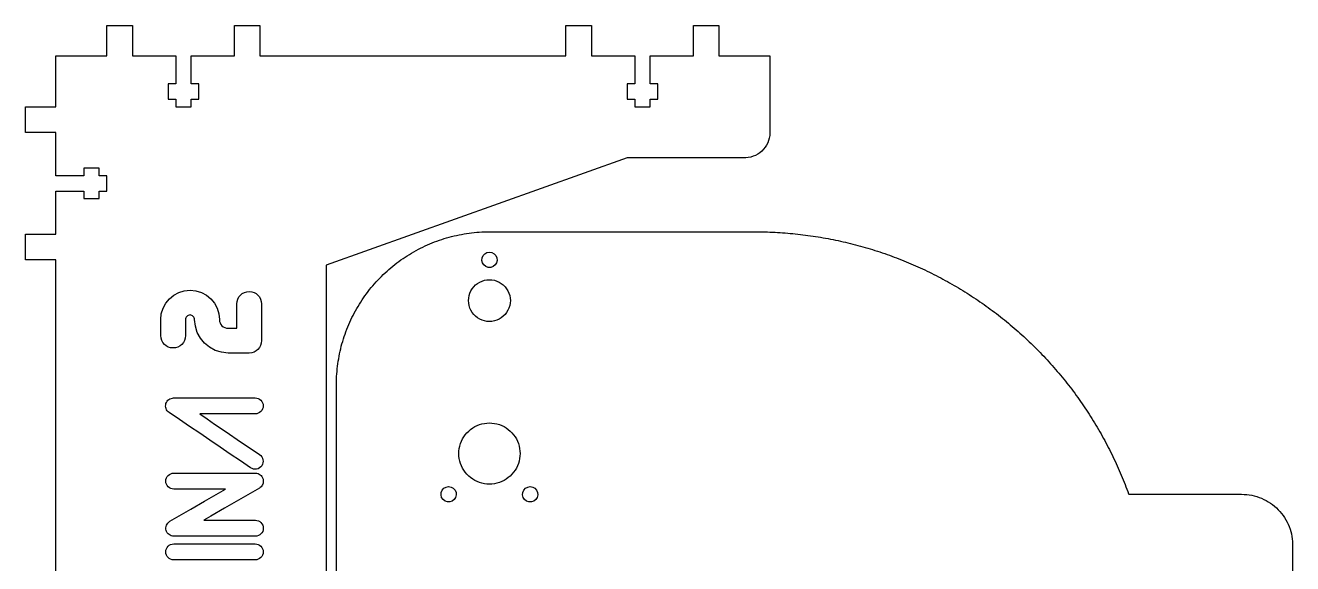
# Model space of a CAD drawing. Extents: x 3 to 1396, y 3 to 487.
# Drawn here: x 1148 to 1396.5, y 381.9 to 487.5 of the extents above; entities that cross this region are included whole.
import ezdxf

# ---------------------------------------------------------------- set-up
doc = ezdxf.new("R2010")
doc.units = 0
doc.layers.add('Layer_1', color=7, linetype='CONTINUOUS')

msp = doc.modelspace()

# ---------------------------------------------------------------- linework, layer by layer
at = {"layer": 'Layer_1', "color": 7}
for points in [[(1153.962076, 354.959528), (1153.962076, 441.459527), (1147.962088, 441.459527), (1147.962088, 446.459528), (1153.962076, 446.459528), (1153.962076, 454.959528), (1159.462079, 454.959528), (1159.462079, 453.459528), (1162.462073, 453.459528), (1162.462073, 454.959528), (1163.962084, 454.959528), (1163.962084, 457.959528), (1162.462073, 457.959528), (1162.462073, 459.459528), (1159.462079, 459.459528), (1159.462079, 457.959528), (1153.962076, 457.959528), (1153.962076, 466.459528), (1147.962088, 466.459528), (1147.962088, 471.459529), (1153.962076, 471.459529), (1153.962076, 481.459529), (1163.962084, 481.459529), (1163.962084, 487.459528), (1168.962074, 487.459528), (1168.962074, 481.459529), (1177.462071, 481.459529), (1177.462071, 475.959528), (1175.962088, 475.959528), (1175.962088, 472.959529), (1177.462071, 472.959529), (1177.462071, 471.459529), (1180.462093, 471.459529), (1180.462093, 472.959529), (1181.962076, 472.959529), (1181.962076, 475.959528), (1180.462093, 475.959528), (1180.462093, 481.459529), (1188.96209, 481.459529), (1188.96209, 487.459528), (1193.96208, 487.459528), (1193.96208, 481.459529), (1253.962073, 481.459529), (1253.962073, 487.459528), (1258.962091, 487.459528), (1258.962091, 481.459529), (1267.462088, 481.459529), (1267.462088, 475.959528), (1265.962077, 475.959528), (1265.962077, 472.959529), (1267.462088, 472.959529), (1267.462088, 471.459529), (1270.462082, 471.459529), (1270.462082, 472.959529), (1271.962094, 472.959529), (1271.962094, 475.959528), (1270.462082, 475.959528), (1270.462082, 481.459529), (1278.96208, 481.459529), (1278.96208, 487.459528), (1283.96207, 487.459528), (1283.96207, 481.459529), (1293.962078, 481.459529), (1293.962078, 466.459528), (1293.962078, 466.459528), (1293.962078, 466.334529), (1293.922087, 465.837527), (1293.842077, 465.346528), (1293.702095, 464.867529), (1293.522093, 464.403527), (1293.292082, 463.959527), (1293.02208, 463.540529), (1292.712087, 463.151528), (1292.362075, 462.794528), (1291.982091, 462.473528), (1291.572079, 462.193527), (1291.132094, 461.954527), (1290.672072, 461.761527), (1290.192097, 461.614528), (1289.712093, 461.515528), (1289.21208, 461.465529), (1288.962088, 461.465529), (1288.962088, 461.459518), (1265.962077, 461.459529), (1206.962082, 440.388527), (1206.962082, 239.530529)], [(1208.982088, 418.084528), (1209.002126, 418.583528), (1209.042088, 419.082528), (1209.082079, 419.581528), (1209.12207, 420.078527), (1209.182071, 420.575528), (1209.242071, 421.071528), (1209.322081, 421.566529), (1209.402091, 422.059529), (1209.492092, 422.551527), (1209.582092, 423.041527), (1209.692074, 423.530528), (1209.802085, 424.017527), (1209.922086, 424.502529), (1210.052077, 424.985527), (1210.192088, 425.465528), (1210.342089, 425.944527), (1210.49209, 426.420528), (1210.652082, 426.893527), (1210.822092, 427.363529), (1211.002094, 427.831529), (1211.182095, 428.295528), (1211.382078, 428.756527), (1211.582088, 429.214528), (1211.79209, 429.669527), (1212.002092, 430.120527), (1212.222084, 430.568529), (1212.462086, 431.011528), (1212.692097, 431.451529), (1212.942089, 431.887528), (1213.192082, 432.318527), (1213.452093, 432.746528), (1213.722095, 433.169528), (1213.992097, 433.587528), (1214.27209, 434.001528), (1214.562073, 434.410527), (1214.852084, 434.814528), (1215.152087, 435.214528), (1215.46208, 435.608527), (1215.782091, 435.997528), (1216.092084, 436.381528), (1216.422087, 436.759528), (1216.76208, 437.132527), (1217.092082, 437.499529), (1217.442094, 437.861527), (1217.792078, 438.216528), (1218.152081, 438.566529), (1218.512083, 438.910527), (1218.882077, 439.248527), (1219.25207, 439.579529), (1219.632082, 439.905527), (1220.022085, 440.223529), (1220.412088, 440.536528), (1220.812082, 440.842527), (1221.212075, 441.141527), (1221.612097, 441.434528), (1222.022081, 441.719527), (1222.442084, 441.998529), (1222.862087, 442.270529), (1223.28209, 442.535527), (1223.712084, 442.793529), (1224.142078, 443.043527), (1224.582091, 443.287528), (1225.022075, 443.523528), (1225.462088, 443.751527), (1225.912091, 443.973529), (1226.362094, 444.186527), (1226.822088, 444.392527), (1227.282082, 444.591527), (1227.742076, 444.782527), (1228.212089, 444.965528), (1228.672083, 445.140529), (1229.142096, 445.308527), (1229.622072, 445.467528), (1230.092084, 445.619528), (1230.572088, 445.763529), (1231.062082, 445.899529), (1231.542086, 446.026529), (1232.022089, 446.146527), (1232.512084, 446.258527), (1233.002078, 446.361526), (1233.492072, 446.456528), (1233.982094, 446.543529), (1234.482079, 446.622528), (1234.972074, 446.693527), (1235.472087, 446.755528), (1235.972072, 446.809529), (1236.462094, 446.855528), (1236.962079, 446.892528), (1237.462092, 446.922528), (1237.962077, 446.942537), (1238.46209, 446.955539), (1238.962075, 446.959536), (1290.962084, 446.959527), (1291.462097, 446.957552), (1291.962082, 446.953521), (1292.462095, 446.94554), (1292.96208, 446.933534), (1293.462093, 446.919531), (1293.962078, 446.901522), (1294.462091, 446.881518), (1294.962076, 446.857541), (1295.45207, 446.829533), (1295.952083, 446.799527), (1296.452096, 446.765528), (1296.952081, 446.729527), (1297.452094, 446.689528), (1297.952079, 446.646529), (1298.442073, 446.599527), (1298.942086, 446.550528), (1299.442071, 446.497527), (1299.932094, 446.441528), (1300.432079, 446.382529), (1300.922073, 446.320528), (1301.422086, 446.255527), (1301.91208, 446.186529), (1302.412093, 446.114528), (1302.902088, 446.039528), (1303.402072, 445.961527), (1303.892095, 445.880527), (1304.382089, 445.796529), (1304.872083, 445.708529), (1305.362078, 445.617527), (1305.852072, 445.524529), (1306.342094, 445.427529), (1306.842079, 445.326527), (1307.322083, 445.223527), (1307.812077, 445.117528), (1308.302071, 445.007529), (1308.792094, 444.895529), (1309.272097, 444.779527), (1309.762091, 444.660528), (1310.242095, 444.538529), (1310.732089, 444.413527), (1311.212093, 444.285528), (1311.692096, 444.154529), (1312.172072, 444.019528), (1312.652075, 443.882529), (1313.132079, 443.742527), (1313.612082, 443.598529), (1314.092086, 443.451528), (1314.56207, 443.302528), (1315.042074, 443.149527), (1315.512087, 442.993529), (1315.99209, 442.835527), (1316.462075, 442.673528), (1316.932088, 442.508527), (1317.402073, 442.340529), (1317.872086, 442.169527), (1318.34207, 441.995529), (1318.812083, 441.818528), (1319.272077, 441.639528), (1319.74209, 441.456527), (1320.202084, 441.270528), (1320.662078, 441.081527), (1321.132091, 440.889528), (1321.592085, 440.695529), (1322.052079, 440.497527), (1322.502082, 440.297528), (1322.962076, 440.093529), (1323.41208, 439.887527), (1323.872074, 439.677528), (1324.322077, 439.465528), (1324.77208, 439.250528), (1325.222084, 439.032529), (1325.672087, 438.811529), (1326.112071, 438.587529), (1326.562075, 438.361528), (1327.002087, 438.131529), (1327.452091, 437.899528), (1327.892075, 437.664527), (1328.332088, 437.426529), (1328.762082, 437.185528), (1329.202094, 436.942529), (1329.632088, 436.696527), (1330.072072, 436.446529), (1330.502094, 436.195529), (1330.932088, 435.940527), (1331.362082, 435.683527), (1331.782085, 435.422528), (1332.212079, 435.160527), (1332.632082, 434.894527), (1333.052085, 434.626529), (1333.472088, 434.355528), (1333.892091, 434.081527), (1334.312094, 433.805528), (1334.722079, 433.526528), (1335.132091, 433.244529), (1335.552094, 432.960529), (1335.952088, 432.673529), (1336.362072, 432.384527), (1336.772084, 432.092529), (1337.172078, 431.797528), (1337.572072, 431.500528), (1337.972093, 431.200529), (1338.372087, 430.898529), (1338.77208, 430.593528), (1339.162083, 430.285528), (1339.552086, 429.975526), (1339.942089, 429.663527), (1340.332092, 429.348527), (1340.712076, 429.030528), (1341.102079, 428.710527), (1341.482091, 428.388529), (1341.862075, 428.063527), (1342.242087, 427.736528), (1342.612081, 427.407527), (1342.992093, 427.074528), (1343.362086, 426.740529), (1343.73208, 426.403527), (1344.092082, 426.064528), (1344.462076, 425.723527), (1344.822078, 425.379529), (1345.182081, 425.033527), (1345.542084, 424.684529), (1345.892096, 424.334528), (1346.25207, 423.981527), (1346.602082, 423.625526), (1346.952094, 423.268529), (1347.292087, 422.908527), (1347.642071, 422.546529), (1347.982092, 422.182527), (1348.322085, 421.816527), (1348.662078, 421.448529), (1348.992081, 421.077528), (1349.332074, 420.704529), (1349.652086, 420.329527), (1349.982088, 419.952528), (1350.312091, 419.573527), (1350.632074, 419.192527), (1350.952086, 418.809528), (1351.27207, 418.424527), (1351.582091, 418.036527), (1351.902074, 417.647529), (1352.212095, 417.256527), (1352.522088, 416.862528), (1352.82209, 416.467527), (1353.132083, 416.070528), (1353.432086, 415.671528), (1353.722097, 415.270527), (1354.022071, 414.867527), (1354.312083, 414.462527), (1354.602094, 414.055529), (1354.892078, 413.647529), (1355.17207, 413.236529), (1355.462082, 412.824529), (1355.742074, 412.410529), (1356.012076, 411.994528), (1356.292069, 411.577528), (1356.562071, 411.158529), (1356.832073, 410.737527), (1357.092084, 410.314527), (1357.362086, 409.889528), (1357.62207, 409.463528), (1357.882081, 409.036528), (1358.132073, 408.606529), (1358.382094, 408.175528), (1358.632086, 407.742528), (1358.882079, 407.308527), (1359.132071, 406.872527), (1359.372073, 406.435529), (1359.612075, 405.996529), (1359.842086, 405.556528), (1360.082088, 405.114529), (1360.312071, 404.670528), (1360.532091, 404.226528), (1360.762074, 403.779527), (1360.982094, 403.331528), (1361.202087, 402.882529), (1361.412088, 402.432528), (1361.63208, 401.980527), (1361.842082, 401.527526), (1362.042093, 401.072528), (1362.252094, 400.616527), (1362.452077, 400.159528), (1362.652088, 399.700527), (1362.84208, 399.240527), (1363.042091, 398.779529), (1363.222092, 398.317528), (1363.412084, 397.854528), (1363.592086, 397.389528), (1363.782078, 396.923528), (1363.952088, 396.456527), (1364.13209, 395.988529), (1364.302072, 395.519529), (1364.32211, 395.459529), (1386.462076, 395.459529), (1386.962089, 395.447534), (1387.462074, 395.409527), (1387.952097, 395.347529), (1388.442091, 395.261527), (1388.932085, 395.150529), (1389.412089, 395.015528), (1389.882073, 394.856527), (1390.342096, 394.674527), (1390.80209, 394.469527), (1391.242074, 394.241528), (1391.672096, 393.992529), (1392.092071, 393.721528), (1392.502083, 393.430529), (1392.892086, 393.119528), (1393.26208, 392.790528), (1393.622082, 392.441529), (1393.962075, 392.076528), (1394.282087, 391.694529), (1394.582089, 391.296528), (1394.862082, 390.884529), (1395.122093, 390.459527), (1395.362095, 390.021527), (1395.582087, 389.572528), (1395.772079, 389.112529), (1395.94209, 388.644528), (1396.092091, 388.167527), (1396.212092, 387.684529), (1396.312083, 387.195528), (1396.382074, 386.702529), (1396.432084, 386.206529), (1396.462084, 385.708528), (1396.462084, 385.459529), (1396.462084, 385.459529), (1396.462084, 74.45953)], [(1237.472083, 441.335527), (1237.512074, 441.827528), (1237.702094, 442.279529), (1238.042087, 442.643528), (1238.472081, 442.878529), (1238.962075, 442.95953), (1239.452069, 442.878529), (1239.882091, 442.643528), (1240.222084, 442.279529), (1240.412076, 441.827528), (1240.462086, 441.335527), (1240.332094, 440.856528), (1240.062092, 440.443527), (1239.67209, 440.140527), (1239.212096, 439.979528), (1238.712082, 439.979528), (1238.252088, 440.140527), (1237.862086, 440.443527), (1237.592084, 440.856528), (1237.472083, 441.335527)], [(1234.862092, 433.459529), (1234.892092, 433.953528), (1234.982092, 434.440528), (1235.132094, 434.913529), (1235.332076, 435.364529), (1235.592088, 435.788528), (1235.89209, 436.178528), (1236.242074, 436.528529), (1236.632076, 436.833526), (1237.06207, 437.089527), (1237.512074, 437.293529), (1237.982086, 437.440527), (1238.472081, 437.529529), (1238.962075, 437.559529), (1239.452069, 437.529529), (1239.942092, 437.440527), (1240.412076, 437.293529), (1240.86208, 437.089527), (1241.292073, 436.833526), (1241.682076, 436.528529), (1242.032088, 436.178528), (1242.33209, 435.788528), (1242.592074, 435.364529), (1242.792084, 434.913529), (1242.942086, 434.440528), (1243.032086, 433.953528), (1243.062086, 433.459529), (1243.032086, 432.965527), (1242.942086, 432.478527), (1242.792084, 432.005528), (1242.592074, 431.554529), (1242.33209, 431.130529), (1242.032088, 430.740529), (1241.682076, 430.390529), (1241.292073, 430.085528), (1240.86208, 429.829527), (1240.412076, 429.625529), (1239.942092, 429.478527), (1239.452069, 429.389529), (1238.962075, 429.359528), (1238.472081, 429.389529), (1237.982086, 429.478527), (1237.512074, 429.625529), (1237.06207, 429.829527), (1236.632076, 430.085528), (1236.242074, 430.390529), (1235.89209, 430.740529), (1235.592088, 431.130529), (1235.332076, 431.554529), (1235.132094, 432.005528), (1234.982092, 432.478527), (1234.892092, 432.965527), (1234.862092, 433.459529)], [(1174.512087, 426.597527), (1174.512087, 429.732527), (1174.622097, 430.894527), (1174.96209, 431.975528), (1175.492075, 432.952528), (1176.20209, 433.803527), (1177.052087, 434.504527), (1178.032075, 435.033527), (1179.102092, 435.367529), (1180.262082, 435.484527), (1181.422072, 435.367529), (1182.50208, 435.033527), (1183.482097, 434.504527), (1184.332094, 433.803527), (1185.032089, 432.952528), (1185.562074, 431.975528), (1185.892077, 430.894527), (1186.012078, 429.732527), (1186.042078, 429.391527), (1186.142069, 429.072528), (1186.302089, 428.781529), (1186.512091, 428.528528), (1186.772074, 428.317527), (1187.062086, 428.158529), (1187.382069, 428.058529), (1187.72209, 428.022529), (1189.432075, 428.022529), (1189.432075, 432.815529), (1189.482085, 433.307527), (1189.622095, 433.764529), (1189.842087, 434.178527), (1190.14209, 434.538529), (1190.502092, 434.835529), (1190.912076, 435.060527), (1191.37207, 435.201528), (1191.862093, 435.251527), (1192.352087, 435.201528), (1192.80209, 435.060527), (1193.212075, 434.835529), (1193.562087, 434.538529), (1193.862089, 434.178527), (1194.082081, 433.764529), (1194.222092, 433.307527), (1194.272073, 432.815529), (1194.272073, 425.613528), (1194.222092, 425.121527), (1194.082081, 424.664528), (1193.862089, 424.250527), (1193.562087, 423.890527), (1193.212075, 423.593528), (1192.80209, 423.369528), (1192.352087, 423.227528), (1191.862093, 423.178529), (1187.72209, 423.178529), (1186.402081, 423.312528), (1185.172072, 423.695529), (1184.062092, 424.302527), (1183.092094, 425.104529), (1182.292078, 426.076528), (1181.682083, 427.189527), (1181.302071, 428.417527), (1181.162089, 429.732527), (1181.142051, 429.913528), (1181.09207, 430.082528), (1181.012088, 430.236528), (1180.892087, 430.370528), (1180.762095, 430.482527), (1180.612094, 430.567527), (1180.442084, 430.620528), (1180.262082, 430.639522), (1180.082081, 430.620534), (1179.91207, 430.567527), (1179.752078, 430.482527), (1179.622087, 430.370528), (1179.512077, 430.236528), (1179.422076, 430.082528), (1179.372094, 429.913528), (1179.352057, 429.732527), (1179.352085, 426.597527), (1179.302075, 426.106528), (1179.162093, 425.649528), (1178.942072, 425.235528), (1178.652089, 424.875528), (1178.302077, 424.577527), (1177.892093, 424.353527), (1177.432071, 424.211527), (1176.942076, 424.162528), (1176.452082, 424.211527), (1175.992088, 424.353527), (1175.582076, 424.577527), (1175.222073, 424.875528), (1174.922071, 425.235528), (1174.702079, 425.649528), (1174.562096, 426.106528), (1174.512087, 426.597527)], [(1208.962078, 88.959543), (1208.982116, 88.959543), (1208.982088, 89.200533), (1209.09207, 89.668514), (1209.31209, 90.095516), (1209.632074, 90.456535), (1210.032096, 90.730516), (1210.482071, 90.901543), (1210.962074, 90.959539), (1335.462094, 90.959539), (1335.462094, 368.959528), (1210.962074, 368.959528), (1210.482071, 369.017527), (1210.032096, 369.188529), (1209.632074, 369.462527), (1209.31209, 369.823529), (1209.09207, 370.250528), (1208.982088, 370.718529), (1208.982088, 370.959527), (1208.96205, 370.959527), (1208.962078, 417.084527), (1208.971956, 417.584529)], [(1208.972069, 417.584529), (1208.981947, 418.084528)], [(1175.482084, 413.015529), (1175.542085, 413.262527), (1175.632086, 413.496529), (1175.762077, 413.709527), (1175.922097, 413.897527), (1176.112089, 414.057527), (1176.322091, 414.187527), (1176.552074, 414.284527), (1176.792075, 414.343528), (1177.042096, 414.364526), (1193.022083, 414.364528), (1193.342094, 414.332527), (1193.632078, 414.241528), (1193.90208, 414.097529), (1194.142082, 413.907529), (1194.332074, 413.677529), (1194.472084, 413.413527), (1194.572075, 413.122528), (1194.602076, 412.811527), (1194.572075, 412.492529), (1194.472084, 412.195526), (1194.332074, 411.927528), (1194.142082, 411.693529), (1193.90208, 411.501528), (1193.632078, 411.356528), (1193.342094, 411.265528), (1193.022083, 411.233527), (1182.152096, 411.233527), (1183.622079, 410.234528), (1185.082071, 409.235529), (1186.552082, 408.237529), (1188.022093, 407.238527), (1189.492075, 406.239528), (1190.962086, 405.24053), (1192.432097, 404.242527), (1193.892089, 403.243528), (1194.142082, 403.042529), (1194.342092, 402.804528), (1194.472084, 402.536527), (1194.562085, 402.247529), (1194.592085, 401.947527), (1194.562085, 401.644527), (1194.472084, 401.346529), (1194.322083, 401.064527), (1194.112081, 400.817529), (1193.87208, 400.624528), (1193.602078, 400.485528), (1193.312094, 400.400528), (1193.012092, 400.372532), (1192.71209, 400.402527), (1192.422078, 400.490529), (1192.142086, 400.638526), (1190.14209, 401.997528), (1188.152084, 403.356527), (1186.152088, 404.715528), (1184.152092, 406.073528), (1182.152096, 407.432527), (1180.162091, 408.791529), (1178.162095, 410.150527), (1176.162071, 411.509529), (1175.962088, 411.665527), (1175.792077, 411.849528), (1175.662086, 412.057528), (1175.562094, 412.282527), (1175.492075, 412.520528), (1175.472037, 412.766527)], [(1175.472094, 412.766527), (1175.481972, 413.015529)], [(1232.962087, 403.459529), (1232.982125, 403.954528), (1233.042097, 404.447527), (1233.142088, 404.932529), (1233.292089, 405.407529), (1233.472091, 405.869527), (1233.682092, 406.315528), (1233.942075, 406.741528), (1234.232087, 407.144528), (1234.55207, 407.523527), (1234.902082, 407.873527), (1235.282095, 408.194527), (1235.682088, 408.482529), (1236.102091, 408.736529), (1236.552095, 408.954529), (1237.012089, 409.134527), (1237.492092, 409.275528), (1237.972096, 409.377529), (1238.472081, 409.439528), (1238.962075, 409.459537), (1239.462088, 409.439519), (1239.952082, 409.377529), (1240.432086, 409.275528), (1240.912089, 409.134527), (1241.372083, 408.954529), (1241.822087, 408.736529), (1242.24209, 408.482529), (1242.642083, 408.194527), (1243.022096, 407.873527), (1243.372079, 407.523527), (1243.702082, 407.144528), (1243.982074, 406.741528), (1244.242086, 406.315528), (1244.462078, 405.869527), (1244.632089, 405.407529), (1244.78209, 404.932529), (1244.882081, 404.447527), (1244.942082, 403.954528), (1244.962119, 403.459529), (1244.942053, 402.964529), (1244.882081, 402.471529), (1244.78209, 401.986527), (1244.632089, 401.511527), (1244.462078, 401.049527), (1244.242086, 400.603528), (1243.982074, 400.177528), (1243.702082, 399.774529), (1243.372079, 399.395527), (1243.022096, 399.045529), (1242.642083, 398.724529), (1242.24209, 398.436527), (1241.822087, 398.182527), (1241.372083, 397.964527), (1240.912089, 397.784529), (1240.432086, 397.643528), (1239.952082, 397.541527), (1239.462088, 397.479528), (1238.962075, 397.459519), (1238.472081, 397.479537), (1237.972096, 397.541527), (1237.492092, 397.643528), (1237.012089, 397.784529), (1236.552095, 397.964527), (1236.102091, 398.182527), (1235.682088, 398.436527), (1235.282095, 398.724529), (1234.902082, 399.045529), (1234.55207, 399.395527), (1234.232087, 399.774529), (1233.942075, 400.177528), (1233.682092, 400.603528), (1233.472091, 401.049527), (1233.292089, 401.511527), (1233.142088, 401.986527), (1233.042097, 402.471529), (1232.982096, 402.964529), (1232.962059, 403.459529)], [(1175.512085, 398.059529), (1175.542085, 398.370527), (1175.632086, 398.661529), (1175.782087, 398.924529), (1175.972079, 399.155528), (1176.21208, 399.345528), (1176.472092, 399.489529), (1176.772094, 399.580529), (1177.092078, 399.612527), (1193.072092, 399.612527), (1193.332076, 399.590514), (1193.582096, 399.527528), (1193.812079, 399.425527), (1194.022081, 399.289527), (1194.202082, 399.121528), (1194.362074, 398.924529), (1194.492094, 398.702527), (1194.572075, 398.459528), (1194.592113, 398.403527), (1194.601963, 398.350528)], [(1194.612094, 397.853527), (1194.572075, 397.653527), (1194.512075, 397.459527), (1194.422074, 397.275527), (1194.312092, 397.103527), (1194.182072, 396.945527), (1194.022081, 396.804529), (1193.85207, 396.681528), (1191.122078, 395.103528), (1189.762077, 394.314528), (1187.042076, 392.736527), (1184.312084, 391.158527), (1182.952083, 390.369529), (1193.072092, 390.369529), (1193.382085, 390.337528), (1193.672097, 390.245529), (1193.942071, 390.100529), (1194.162091, 389.908528), (1194.352083, 389.675528), (1194.502084, 389.407527), (1194.592085, 389.110528), (1194.622085, 388.791529), (1194.592085, 388.479527), (1194.502084, 388.188527), (1194.352083, 387.925527), (1194.162091, 387.694528), (1193.942071, 387.504528), (1193.672097, 387.360527), (1193.382085, 387.269527), (1193.072092, 387.238528), (1177.092078, 387.238528), (1176.832094, 387.259525), (1176.582074, 387.323528), (1176.352091, 387.424529), (1176.142089, 387.560529), (1175.952069, 387.728528), (1175.792077, 387.925527), (1175.652095, 388.146527), (1175.562094, 388.390528), (1175.522075, 388.645527), (1175.522075, 388.901528), (1175.562094, 389.151529), (1175.632086, 389.392527), (1175.752086, 389.619527), (1175.902088, 389.827527), (1176.082089, 390.012527), (1176.29209, 390.169527), (1180.382083, 392.536528), (1183.112075, 394.114528), (1187.212087, 396.481529), (1177.092078, 396.481529), (1176.772094, 396.513527), (1176.472092, 396.604527), (1176.21208, 396.749527), (1175.972079, 396.941528), (1175.782087, 397.174528), (1175.632086, 397.442529), (1175.542085, 397.739529), (1175.512085, 398.059529)], [(1194.602076, 398.350528), (1194.611953, 398.299528)], [(1194.612094, 398.299528), (1194.612094, 398.249527), (1194.621972, 398.200527)], [(1194.622085, 398.200527), (1194.622085, 398.153529), (1194.622085, 398.058527), (1194.612207, 397.853527)], [(1229.47207, 395.335529), (1229.51209, 395.827527), (1229.702082, 396.279528), (1230.042075, 396.643527), (1230.472097, 396.878528), (1230.962091, 396.959528), (1231.452085, 396.878528), (1231.882079, 396.643527), (1232.222072, 396.279528), (1232.412092, 395.827527), (1232.462074, 395.335529), (1232.332082, 394.856527), (1232.06208, 394.443529), (1231.672077, 394.140529), (1231.212083, 393.979527), (1230.71207, 393.979527), (1230.252076, 394.140529), (1229.862073, 394.443529), (1229.592071, 394.856527), (1229.47207, 395.335529)], [(1245.472095, 395.335529), (1245.512086, 395.827527), (1245.702078, 396.279528), (1246.042071, 396.643527), (1246.472093, 396.878528), (1246.962087, 396.959528), (1247.452081, 396.878528), (1247.882075, 396.643527), (1248.222096, 396.279528), (1248.412088, 395.827527), (1248.46207, 395.335529), (1248.332078, 394.856527), (1248.062076, 394.443529), (1247.672074, 394.140529), (1247.21208, 393.979527), (1246.712095, 393.979527), (1246.252072, 394.140529), (1245.86207, 394.443529), (1245.592096, 394.856527), (1245.472095, 395.335529)], [(1175.492075, 384.157528), (1175.522075, 384.469527), (1175.612076, 384.762527), (1175.752086, 385.030528), (1175.952069, 385.265529), (1176.18208, 385.460528), (1176.452082, 385.607529), (1176.742094, 385.701529), (1177.062077, 385.734529), (1193.022083, 385.734529), (1193.342094, 385.701529), (1193.632078, 385.607529), (1193.90208, 385.460528), (1194.142082, 385.265529), (1194.332074, 385.030528), (1194.472084, 384.762527), (1194.572075, 384.469527), (1194.602076, 384.157528), (1194.572075, 383.837527), (1194.472084, 383.540528), (1194.332074, 383.272527), (1194.142082, 383.039527), (1193.90208, 382.847528), (1193.632078, 382.702528), (1193.342094, 382.610527), (1193.022083, 382.579527), (1177.062077, 382.579527), (1176.742094, 382.610527), (1176.452082, 382.702528), (1176.18208, 382.847528), (1175.952069, 383.039527), (1175.752086, 383.272527), (1175.612076, 383.540528), (1175.522075, 383.837527), (1175.492075, 384.157528)]]:
    msp.add_lwpolyline(points, dxfattribs=at)

doc.saveas('drawing.dxf')
